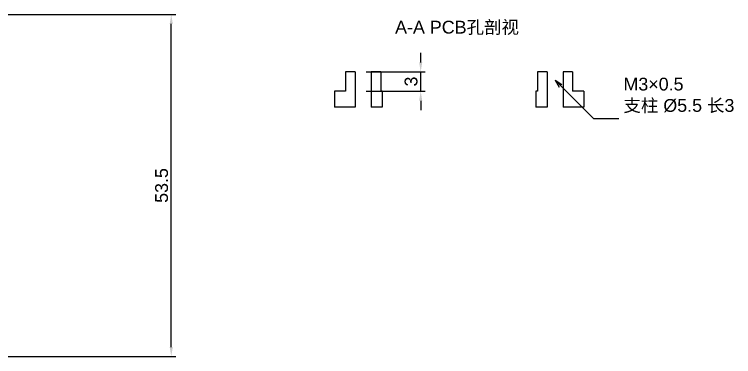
# Model space of a CAD drawing. Header units: millimetres. Extents: x 15 to 293, y 11 to 288.
# Drawn here: x 180.5 to 292.9, y 148.2 to 201.7 of the extents above; entities that cross this region are included whole.
import ezdxf

# ---------------------------------------------------------------- set-up
doc = ezdxf.new("R2010")
doc.units = ezdxf.units.MM
for name, color, linetype in [('ANNOTATIONS', 7, 'Continuous'), ('DIMENSIONS', 3, 'Continuous'), ('VISIBLE', 7, 'Continuous')]:
    doc.layers.add(name, color=color, linetype=linetype)
doc.styles.add('ZZLAB_UNICODE', font='Arial Unicode.ttf')
doc.dimstyles.new('ZZLAB_MM', dxfattribs={"dimtxt": 2, "dimasz": 1.5, "dimexe": 0.7, "dimexo": 0.5, "dimgap": 0.5, "dimtad": 1, "dimdec": 5, "dimtxsty": 'ZZLAB_UNICODE', "dimcen": 2.5, "dimclrd": 3, "dimclre": 3, "dimclrt": 7, "dimazin": 3, "dimtfac": 1, "dimtmove": 0, "dimatfit": 3})

# ---------------------------------------------------------------- blocks, each defined once
blk = doc.blocks.new('_CLOSEDFILLED')
at = {"color": 0, "linetype": 'BYBLOCK'}
blk.add_solid([(-1, 0.164), (0, 0), (-1, -0.164)], dxfattribs=at)
blk = doc.blocks.new('*D10')
at = {"color": 3}
for p, q in [((145, 201.75), (205.7, 201.75)), ((205, 149.75), (205, 200.25)), ((145, 148.25), (205.7, 148.25))]:
    blk.add_line(p, q, dxfattribs=at)
at = {"layer": 'Defpoints'}
for p in [(144.5, 201.75), (144.5, 148.25), (205, 148.25)]:
    blk.add_point(p, dxfattribs=at)
at = {"layer": 'DIMENSIONS', "color": 3, "xscale": 1.5, "yscale": 1.5}
for p, rotation in [((205, 201.75), 90), ((205, 148.25), 270)]:
    blk.add_blockref('_CLOSEDFILLED', p, dxfattribs=dict(at, rotation=rotation))
at = {"layer": 'DIMENSIONS', "color": 7, "insert": (203.5, 175), "char_height": 2, "attachment_point": 5, "rotation": 90, "style": 'ZZLAB_UNICODE', "bg_fill": 3, "box_fill_scale": 1.1, "bg_fill_color": 0}
blk.add_mtext('53.5', dxfattribs=at)
blk = doc.blocks.new('*D16')
at = {"color": 3}
for p, q in [((244, 194.25), (244, 195.75)), ((235.5, 192.75), (244.7, 192.75)), ((244, 189.75), (244, 192.75)), ((235.5, 189.75), (244.7, 189.75)), ((244, 188.25), (244, 186.75))]:
    blk.add_line(p, q, dxfattribs=at)
at = {"layer": 'Defpoints'}
for p in [(235, 192.75), (235, 189.75)]:
    blk.add_point(p, dxfattribs=at)
at = {"layer": 'DIMENSIONS', "color": 3, "xscale": 1.5, "yscale": 1.5}
for p, rotation in [((244, 192.75), 270), ((244, 189.75), 90)]:
    blk.add_blockref('_CLOSEDFILLED', p, dxfattribs=dict(at, rotation=rotation))
at = {"layer": 'DIMENSIONS', "color": 7, "insert": (242.5, 191.25), "char_height": 2, "attachment_point": 5, "rotation": 90, "style": 'ZZLAB_UNICODE', "bg_fill": 3, "box_fill_scale": 1.1, "bg_fill_color": 0}
blk.add_mtext('3', dxfattribs=at)
at = {"layer": 'Defpoints'}
blk.add_point((244, 189.75), dxfattribs=at)

msp = doc.modelspace()

# ---------------------------------------------------------------- linework, layer by layer
at = {"layer": 'ANNOTATIONS'}
for q in [(266.06066, 190.813604), (265.636396, 190.38934)]:
    msp.add_line((265, 191.45), q, dxfattribs=at)
msp.add_lwpolyline([(265, 191.45), (271, 185.45), (275, 185.45)], dxfattribs=at)
at = {"layer": 'VISIBLE'}
for p, q in [((232.25, 192.75), (232.25, 189.75)), ((233.75, 192.75), (232.25, 192.75)), ((233.75, 192.75), (233.75, 187.25)), ((236.25, 192.75), (236.25, 187.25)), ((237.75, 192.75), (236.25, 192.75)), ((237.75, 192.75), (237.75, 189.75)), ((262.25, 192.75), (262.25, 189.75)), ((263.75, 192.75), (262.25, 192.75)), ((263.75, 192.75), (263.75, 187.25)), ((266.25, 192.75), (266.25, 187.25)), ((267.75, 192.75), (266.25, 192.75)), ((267.75, 192.75), (267.75, 189.75)), ((232.25, 189.75), (230.5, 189.75)), ((230.5, 189.75), (230.5, 187.25)), ((238, 189.75), (237.75, 189.75)), ((238, 189.75), (238, 187.25)), ((262.25, 189.75), (262, 189.75)), ((262, 189.75), (262, 187.25)), ((269.5, 189.75), (267.75, 189.75)), ((269.5, 189.75), (269.5, 187.25)), ((233.75, 187.25), (230.5, 187.25)), ((238, 187.25), (236.25, 187.25)), ((263.75, 187.25), (262, 187.25)), ((269.5, 187.25), (266.25, 187.25))]:
    msp.add_line(p, q, dxfattribs=at)

# ---------------------------------------------------------------- texts
at = {"layer": 'ANNOTATIONS', "style": 'ZZLAB_UNICODE'}
msp.add_text('A-A PCB孔剖视', height=2, dxfattribs=at).set_placement((240, 198.75))
at = {"layer": 'ANNOTATIONS', "insert": (275.7, 191.85), "char_height": 2, "width": 65, "attachment_point": 1, "style": 'ZZLAB_UNICODE'}
msp.add_mtext('M3×0.5 \\P支柱 Ø5.5 长3', dxfattribs=at)

# ---------------------------------------------------------------- dimensions: what is measured, and where the dimension line sits
at = {"layer": 'DIMENSIONS'}
dim = msp.add_linear_dim(base=(205, 148.248525), p1=(144.5, 148.248525), p2=(144.5, 201.748525), angle=90, dimstyle='ZZLAB_MM', override={"dimdec": 5, "dimrnd": 1e-05, "dimzin": 8, "dimdsep": 46, "dimtfill": 1}, dxfattribs=at)
dim.commit()
dim.dimension.update_dxf_attribs({"geometry": '*D10', "text_midpoint": (203.5, 174.998525)})

# ---------------------------------------------------------------- next in the draw order: dimensions: what is measured, and where the dimension line sits
dim = msp.add_linear_dim(base=(244, 189.75), p1=(235, 189.75), p2=(235, 192.75), angle=90, text='3', dimstyle='ZZLAB_MM', override={"dimdec": 5, "dimrnd": 1e-05, "dimzin": 8, "dimdsep": 46, "dimtfill": 1}, dxfattribs=at)
dim.commit()
dim.dimension.update_dxf_attribs({"geometry": '*D16', "text_midpoint": (242.5, 191.25)})

doc.saveas('drawing.dxf')
